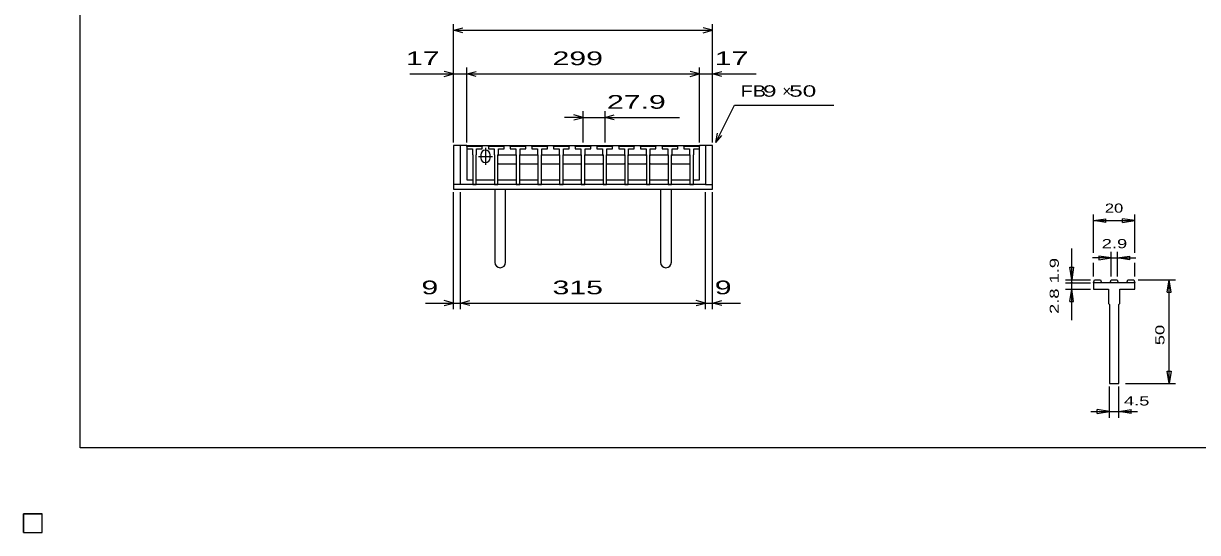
# Model space of a CAD drawing. Units: millimetres, scale not verified. Extents: x -1456 to 1385, y -1026 to 843.
# Drawn here: x -1456 to 53, y -1026 to -372 of the extents above; entities that cross this region are included whole.
import ezdxf
from ezdxf.enums import TextEntityAlignment as Align

# ---------------------------------------------------------------- set-up
doc = ezdxf.new("R2010")
doc.units = ezdxf.units.MM
doc.header["$LTSCALE"] = 8
for name, color, linetype, lineweight in [('0_2', 150, 'Continuous', 25), ('16', 3, 'Continuous', 25), ('19', 6, 'Continuous', 25), ('22', 2, 'Continuous', 25), ('32', 4, 'Continuous', 25)]:
    doc.layers.add(name, color=color, linetype=linetype, lineweight=lineweight)
doc.styles.add('ベクトル', font='')
doc.styles.get('ベクトル').set_extended_font_data('ベクトル')

msp = doc.modelspace()

# ---------------------------------------------------------------- linework, layer by layer
at = {"layer": '0_2'}
for p, q in [((-1383.2, -917.2), (-1383.2, 842.8)), ((1384.8, -917.2), (-1383.2, -917.2))]:
    msp.add_line(p, q, dxfattribs=at)
at = {"layer": '16'}
for p, q in [((-886.3, -530.2), (-885.8, -528.7)), ((-886.3, -528.7), (-587.3, -528.7)), ((-886.3, -528.7), (-886.3, -572.7)), ((-886.3, -530.2), (-886.3, -533.2)), ((-866.3, -530.2), (-886.3, -530.2)), ((-886.3, -533.2), (-879.05, -533.2)), ((-885.8, -528.7), (-882.9, -528.7)), ((-882.9, -528.7), (-882.4, -530.2)), ((-879.05, -533.2), (-879.05, -540.2)), ((-879.05, -540.2), (-878.55, -540.7)), ((-878.55, -540.7), (-878.55, -578.7)), ((-878.25, -530.2), (-877.75, -528.7)), ((-877.75, -528.7), (-874.85, -528.7)), ((-874.85, -528.7), (-874.35, -530.2)), ((-874.05, -540.7), (-873.55, -540.2)), ((-874.05, -578.7), (-874.05, -540.7)), ((-873.55, -540.2), (-873.55, -533.2)), ((-873.55, -533.2), (-866.3, -533.2)), ((-871.35, -542.7), (-853.35, -542.7)), ((-870.2, -530.2), (-869.7, -528.7)), ((-869.7, -528.7), (-866.8, -528.7)), ((-868.35, -540.7), (-868.35, -544.7)), ((-866.8, -528.7), (-866.3, -530.2)), ((-866.3, -533.2), (-866.3, -530.2)), ((-862.35, -531.7), (-862.35, -553.7)), ((-858.4, -530.2), (-857.9, -528.7)), ((-858.4, -530.2), (-858.4, -533.2)), ((-838.4, -530.2), (-858.4, -530.2)), ((-858.4, -533.2), (-851.15, -533.2)), ((-857.9, -528.7), (-855, -528.7)), ((-856.35, -544.7), (-856.35, -540.7)), ((-855, -528.7), (-854.5, -530.2)), ((-851.15, -533.2), (-851.15, -540.2)), ((-851.15, -540.2), (-850.65, -540.7)), ((-850.65, -540.7), (-850.65, -578.7)), ((-850.35, -530.2), (-849.85, -528.7)), ((-849.85, -528.7), (-846.95, -528.7)), ((-846.95, -528.7), (-846.45, -530.2)), ((-846.15, -540.7), (-845.65, -540.2)), ((-846.15, -578.7), (-846.15, -540.7)), ((-846.15, -541.7), (-845.15, -540.7)), ((-845.65, -540.2), (-845.65, -533.2)), ((-845.65, -533.2), (-838.4, -533.2)), ((-845.15, -540.7), (-823.75, -540.7)), ((-842.3, -530.2), (-841.8, -528.7)), ((-841.8, -528.7), (-838.9, -528.7)), ((-838.9, -528.7), (-838.4, -530.2)), ((-838.4, -533.2), (-838.4, -530.2)), ((-830.5, -530.2), (-830, -528.7)), ((-830.5, -530.2), (-830.5, -533.2)), ((-810.5, -530.2), (-830.5, -530.2)), ((-830.5, -533.2), (-823.25, -533.2)), ((-830, -528.7), (-827.1, -528.7)), ((-827.1, -528.7), (-826.6, -530.2)), ((-823.75, -540.7), (-822.75, -541.7)), ((-823.25, -533.2), (-823.25, -540.2)), ((-823.25, -540.2), (-822.75, -540.7)), ((-822.75, -540.7), (-822.75, -578.7)), ((-822.45, -530.2), (-821.95, -528.7)), ((-821.95, -528.7), (-819.05, -528.7)), ((-819.05, -528.7), (-818.55, -530.2)), ((-818.25, -540.7), (-817.75, -540.2)), ((-818.25, -578.7), (-818.25, -540.7)), ((-818.25, -541.7), (-817.25, -540.7)), ((-817.75, -540.2), (-817.75, -533.2)), ((-817.75, -533.2), (-810.5, -533.2)), ((-817.25, -540.7), (-795.85, -540.7)), ((-814.4, -530.2), (-813.9, -528.7)), ((-813.9, -528.7), (-811, -528.7)), ((-811, -528.7), (-810.5, -530.2)), ((-810.5, -533.2), (-810.5, -530.2)), ((-802.6, -530.2), (-802.1, -528.7)), ((-802.6, -530.2), (-802.6, -533.2)), ((-782.6, -530.2), (-802.6, -530.2)), ((-802.6, -533.2), (-795.35, -533.2)), ((-802.1, -528.7), (-799.2, -528.7)), ((-799.2, -528.7), (-798.7, -530.2)), ((-795.85, -540.7), (-794.85, -541.7)), ((-795.35, -533.2), (-795.35, -540.2)), ((-795.35, -540.2), (-794.85, -540.7)), ((-794.85, -540.7), (-794.85, -578.7)), ((-794.55, -530.2), (-794.05, -528.7)), ((-794.05, -528.7), (-791.15, -528.7)), ((-791.15, -528.7), (-790.65, -530.2)), ((-790.35, -540.7), (-789.85, -540.2)), ((-790.35, -578.7), (-790.35, -540.7)), ((-790.35, -541.7), (-789.35, -540.7)), ((-789.85, -540.2), (-789.85, -533.2)), ((-789.85, -533.2), (-782.6, -533.2)), ((-789.35, -540.7), (-767.95, -540.7)), ((-786.5, -530.2), (-786, -528.7)), ((-786, -528.7), (-783.1, -528.7)), ((-783.1, -528.7), (-782.6, -530.2)), ((-782.6, -533.2), (-782.6, -530.2)), ((-774.7, -530.2), (-774.2, -528.7)), ((-774.7, -530.2), (-774.7, -533.2)), ((-754.7, -530.2), (-774.7, -530.2)), ((-774.7, -533.2), (-767.45, -533.2)), ((-774.2, -528.7), (-771.3, -528.7)), ((-771.3, -528.7), (-770.8, -530.2)), ((-767.95, -540.7), (-766.95, -541.7)), ((-767.45, -533.2), (-767.45, -540.2)), ((-767.45, -540.2), (-766.95, -540.7)), ((-766.95, -540.7), (-766.95, -578.7)), ((-766.65, -530.2), (-766.15, -528.7)), ((-766.15, -528.7), (-763.25, -528.7)), ((-763.25, -528.7), (-762.75, -530.2)), ((-762.45, -540.7), (-761.95, -540.2)), ((-762.45, -578.7), (-762.45, -540.7)), ((-762.45, -541.7), (-761.45, -540.7)), ((-761.95, -540.2), (-761.95, -533.2)), ((-761.95, -533.2), (-754.7, -533.2)), ((-761.45, -540.7), (-740.05, -540.7)), ((-758.6, -530.2), (-758.1, -528.7)), ((-758.1, -528.7), (-755.2, -528.7)), ((-755.2, -528.7), (-754.7, -530.2)), ((-754.7, -533.2), (-754.7, -530.2)), ((-746.8, -530.2), (-746.3, -528.7)), ((-746.8, -530.2), (-746.8, -533.2)), ((-726.8, -530.2), (-746.8, -530.2)), ((-746.8, -533.2), (-739.55, -533.2)), ((-746.3, -528.7), (-743.4, -528.7)), ((-743.4, -528.7), (-742.9, -530.2)), ((-740.05, -540.7), (-739.05, -541.7)), ((-739.55, -533.2), (-739.55, -540.2)), ((-739.55, -540.2), (-739.05, -540.7)), ((-739.05, -540.7), (-739.05, -578.7)), ((-738.75, -530.2), (-738.25, -528.7)), ((-738.25, -528.7), (-735.35, -528.7)), ((-735.35, -528.7), (-734.85, -530.2)), ((-734.55, -540.7), (-734.05, -540.2)), ((-734.55, -578.7), (-734.55, -540.7)), ((-734.55, -541.7), (-733.55, -540.7)), ((-734.05, -540.2), (-734.05, -533.2)), ((-734.05, -533.2), (-726.8, -533.2)), ((-733.55, -540.7), (-712.15, -540.7)), ((-730.7, -530.2), (-730.2, -528.7)), ((-730.2, -528.7), (-727.3, -528.7)), ((-727.3, -528.7), (-726.8, -530.2)), ((-726.8, -533.2), (-726.8, -530.2)), ((-718.9, -530.2), (-718.4, -528.7)), ((-718.9, -530.2), (-718.9, -533.2)), ((-698.9, -530.2), (-718.9, -530.2)), ((-718.9, -533.2), (-711.65, -533.2)), ((-718.4, -528.7), (-715.5, -528.7)), ((-715.5, -528.7), (-715, -530.2)), ((-712.15, -540.7), (-711.15, -541.7)), ((-711.65, -533.2), (-711.65, -540.2)), ((-711.65, -540.2), (-711.15, -540.7)), ((-711.15, -540.7), (-711.15, -578.7)), ((-710.85, -530.2), (-710.35, -528.7)), ((-710.35, -528.7), (-707.45, -528.7)), ((-707.45, -528.7), (-706.95, -530.2)), ((-706.65, -540.7), (-706.15, -540.2)), ((-706.65, -578.7), (-706.65, -540.7)), ((-706.65, -541.7), (-705.65, -540.7)), ((-706.15, -540.2), (-706.15, -533.2)), ((-706.15, -533.2), (-698.9, -533.2)), ((-705.65, -540.7), (-684.25, -540.7)), ((-702.8, -530.2), (-702.3, -528.7)), ((-702.3, -528.7), (-699.4, -528.7)), ((-699.4, -528.7), (-698.9, -530.2)), ((-698.9, -533.2), (-698.9, -530.2)), ((-691, -530.2), (-690.5, -528.7)), ((-691, -530.2), (-691, -533.2)), ((-671, -530.2), (-691, -530.2)), ((-691, -533.2), (-683.75, -533.2)), ((-690.5, -528.7), (-687.6, -528.7)), ((-687.6, -528.7), (-687.1, -530.2)), ((-684.25, -540.7), (-683.25, -541.7)), ((-683.75, -533.2), (-683.75, -540.2)), ((-683.75, -540.2), (-683.25, -540.7)), ((-683.25, -540.7), (-683.25, -578.7)), ((-682.95, -530.2), (-682.45, -528.7)), ((-682.45, -528.7), (-679.55, -528.7)), ((-679.55, -528.7), (-679.05, -530.2)), ((-678.75, -540.7), (-678.25, -540.2)), ((-678.75, -578.7), (-678.75, -540.7)), ((-678.75, -541.7), (-677.75, -540.7)), ((-678.25, -540.2), (-678.25, -533.2)), ((-678.25, -533.2), (-671, -533.2)), ((-677.75, -540.7), (-656.35, -540.7)), ((-674.9, -530.2), (-674.4, -528.7)), ((-674.4, -528.7), (-671.5, -528.7)), ((-671.5, -528.7), (-671, -530.2)), ((-671, -533.2), (-671, -530.2)), ((-663.1, -530.2), (-662.6, -528.7)), ((-663.1, -530.2), (-663.1, -533.2)), ((-643.1, -530.2), (-663.1, -530.2)), ((-663.1, -533.2), (-655.85, -533.2)), ((-662.6, -528.7), (-659.7, -528.7)), ((-659.7, -528.7), (-659.2, -530.2)), ((-656.35, -540.7), (-655.35, -541.7)), ((-655.85, -533.2), (-655.85, -540.2)), ((-655.85, -540.2), (-655.35, -540.7)), ((-655.35, -540.7), (-655.35, -578.7)), ((-655.05, -530.2), (-654.55, -528.7)), ((-654.55, -528.7), (-651.65, -528.7)), ((-651.65, -528.7), (-651.15, -530.2)), ((-650.85, -540.7), (-650.35, -540.2)), ((-650.85, -578.7), (-650.85, -540.7)), ((-650.85, -541.7), (-649.85, -540.7)), ((-650.35, -540.2), (-650.35, -533.2)), ((-650.35, -533.2), (-643.1, -533.2)), ((-649.85, -540.7), (-628.45, -540.7)), ((-647, -530.2), (-646.5, -528.7)), ((-646.5, -528.7), (-643.6, -528.7)), ((-643.6, -528.7), (-643.1, -530.2)), ((-643.1, -533.2), (-643.1, -530.2)), ((-635.2, -530.2), (-634.7, -528.7)), ((-635.2, -530.2), (-635.2, -533.2)), ((-615.2, -530.2), (-635.2, -530.2)), ((-635.2, -533.2), (-627.95, -533.2)), ((-634.7, -528.7), (-631.8, -528.7)), ((-631.8, -528.7), (-631.3, -530.2)), ((-628.45, -540.7), (-627.45, -541.7)), ((-627.95, -533.2), (-627.95, -540.2)), ((-627.95, -540.2), (-627.45, -540.7)), ((-627.45, -540.7), (-627.45, -578.7)), ((-627.15, -530.2), (-626.65, -528.7)), ((-626.65, -528.7), (-623.75, -528.7)), ((-623.75, -528.7), (-623.25, -530.2)), ((-622.95, -540.7), (-622.45, -540.2)), ((-622.95, -578.7), (-622.95, -540.7)), ((-622.95, -541.7), (-621.95, -540.7)), ((-622.45, -540.2), (-622.45, -533.2)), ((-622.45, -533.2), (-615.2, -533.2)), ((-621.95, -540.7), (-600.55, -540.7)), ((-619.1, -530.2), (-618.6, -528.7)), ((-618.6, -528.7), (-615.7, -528.7)), ((-615.7, -528.7), (-615.2, -530.2)), ((-615.2, -533.2), (-615.2, -530.2)), ((-607.3, -530.2), (-606.8, -528.7)), ((-607.3, -530.2), (-607.3, -533.2)), ((-587.3, -530.2), (-607.3, -530.2)), ((-607.3, -533.2), (-600.05, -533.2)), ((-606.8, -528.7), (-603.9, -528.7)), ((-603.9, -528.7), (-603.4, -530.2)), ((-600.55, -540.7), (-599.55, -541.7)), ((-600.05, -533.2), (-600.05, -540.2)), ((-600.05, -540.2), (-599.55, -540.7)), ((-599.55, -540.7), (-599.55, -578.7)), ((-599.25, -530.2), (-598.75, -528.7)), ((-598.75, -528.7), (-595.85, -528.7)), ((-595.85, -528.7), (-595.35, -530.2)), ((-595.05, -540.7), (-594.55, -540.2)), ((-595.05, -578.7), (-595.05, -540.7)), ((-594.55, -540.2), (-594.55, -533.2)), ((-594.55, -533.2), (-587.3, -533.2)), ((-591.2, -530.2), (-590.7, -528.7)), ((-590.7, -528.7), (-587.8, -528.7)), ((-587.8, -528.7), (-587.3, -530.2)), ((-587.3, -572.7), (-587.3, -528.7)), ((-587.3, -533.2), (-587.3, -530.2)), ((-845.15, -552.7), (-846.15, -551.7)), ((-823.75, -552.7), (-845.15, -552.7)), ((-822.75, -551.7), (-823.75, -552.7)), ((-817.25, -552.7), (-818.25, -551.7)), ((-795.85, -552.7), (-817.25, -552.7)), ((-794.85, -551.7), (-795.85, -552.7)), ((-789.35, -552.7), (-790.35, -551.7)), ((-767.95, -552.7), (-789.35, -552.7)), ((-766.95, -551.7), (-767.95, -552.7)), ((-761.45, -552.7), (-762.45, -551.7)), ((-740.05, -552.7), (-761.45, -552.7)), ((-739.05, -551.7), (-740.05, -552.7)), ((-733.55, -552.7), (-734.55, -551.7)), ((-712.15, -552.7), (-733.55, -552.7)), ((-711.15, -551.7), (-712.15, -552.7)), ((-705.65, -552.7), (-706.65, -551.7)), ((-684.25, -552.7), (-705.65, -552.7)), ((-683.25, -551.7), (-684.25, -552.7)), ((-677.75, -552.7), (-678.75, -551.7)), ((-656.35, -552.7), (-677.75, -552.7)), ((-655.35, -551.7), (-656.35, -552.7)), ((-649.85, -552.7), (-650.85, -551.7)), ((-628.45, -552.7), (-649.85, -552.7)), ((-627.45, -551.7), (-628.45, -552.7)), ((-621.95, -552.7), (-622.95, -551.7)), ((-600.55, -552.7), (-621.95, -552.7)), ((-599.55, -551.7), (-600.55, -552.7)), ((-886.3, -572.7), (-878.55, -572.7)), ((-874.05, -572.7), (-850.65, -572.7)), ((-846.15, -572.7), (-822.75, -572.7)), ((-818.25, -572.7), (-794.85, -572.7)), ((-790.35, -572.7), (-766.95, -572.7)), ((-762.45, -572.7), (-739.05, -572.7)), ((-734.55, -572.7), (-711.15, -572.7)), ((-706.65, -572.7), (-683.25, -572.7)), ((-678.75, -572.7), (-655.35, -572.7)), ((-650.85, -572.7), (-627.45, -572.7)), ((-622.95, -572.7), (-599.55, -572.7)), ((-595.05, -572.7), (-587.3, -572.7)), ((-878.55, -578.7), (-874.05, -578.7)), ((-850.65, -578.7), (-846.15, -578.7)), ((-822.75, -578.7), (-818.25, -578.7)), ((-794.85, -578.7), (-790.35, -578.7)), ((-766.95, -578.7), (-762.45, -578.7)), ((-739.05, -578.7), (-734.55, -578.7)), ((-711.15, -578.7), (-706.65, -578.7)), ((-683.25, -578.7), (-678.75, -578.7)), ((-655.35, -578.7), (-650.85, -578.7)), ((-627.45, -578.7), (-622.95, -578.7)), ((-599.55, -578.7), (-595.05, -578.7)), ((-1456, -1002), (-1432, -1002)), ((-1456, -1026), (-1456, -1002)), ((-1456, -1002), (-1432, -1002)), ((-1456, -1026), (-1456, -1002)), ((-1456, -1002), (-1432, -1002)), ((-1456, -1026), (-1456, -1002)), ((-1456, -1002), (-1432, -1002)), ((-1456, -1026), (-1456, -1002)), ((-1456, -1002), (-1432, -1002)), ((-1456, -1026), (-1456, -1002)), ((-1432, -1026), (-1432, -1002)), ((-1432, -1026), (-1432, -1002)), ((-1432, -1026), (-1432, -1002)), ((-1432, -1026), (-1432, -1002)), ((-1432, -1026), (-1432, -1002)), ((-1456, -1026), (-1432, -1026)), ((-1456, -1026), (-1432, -1026)), ((-1456, -1026), (-1432, -1026)), ((-1456, -1026), (-1432, -1026)), ((-1456, -1026), (-1432, -1026))]:
    msp.add_line(p, q, dxfattribs=at)
for centre, start, end in [((-862.35, -540.7), 0, 180), ((-862.35, -544.7), 180, 0)]:
    msp.add_arc(centre, 6, start, end, dxfattribs=at)
at = {"layer": '19'}
for p, q in [((-886.3, -528.7), (-903.3, -528.7)), ((-903.3, -528.7), (-903.3, -584.7)), ((-894.3, -578.7), (-894.3, -528.7)), ((-570.3, -528.7), (-587.3, -528.7)), ((-579.3, -528.7), (-579.3, -578.7)), ((-570.3, -584.7), (-570.3, -528.7)), ((-894.3, -578.7), (-903.3, -578.7)), ((-903.3, -584.7), (-570.3, -584.7)), ((-579.3, -578.7), (-894.3, -578.7)), ((-850.3, -584.7), (-850.3, -678.7)), ((-836.3, -678.7), (-836.3, -584.7)), ((-637.3, -584.7), (-637.3, -678.7)), ((-623.3, -678.7), (-623.3, -584.7)), ((-579.3, -578.7), (-570.3, -578.7))]:
    msp.add_line(p, q, dxfattribs=at)
for centre in [(-843.3, -678.7), (-630.3, -678.7)]:
    msp.add_arc(centre, 7, 180, 0, dxfattribs=at)
at = {"layer": '22', "color": 4}
for p, q in [((-903.3, -524.7), (-903.3, -372.7)), ((-570.3, -524.7), (-570.3, -372.7)), ((-903.3, -380.7), (-891.3, -377.5)), ((-891.3, -383.9), (-903.3, -380.7)), ((-903.3, -380.7), (-570.3, -380.7)), ((-570.3, -380.7), (-582.3, -377.5)), ((-582.3, -383.9), (-570.3, -380.7)), ((-959.3, -436.7), (-903.3, -436.7)), ((-903.3, -436.7), (-915.3, -433.5)), ((-915.3, -439.9), (-903.3, -436.7)), ((-903.3, -524.7), (-903.3, -428.7)), ((-903.3, -436.7), (-886.3, -436.7)), ((-886.3, -524.7), (-886.3, -428.7)), ((-886.3, -436.7), (-874.3, -433.5)), ((-874.3, -439.9), (-886.3, -436.7)), ((-886.3, -436.7), (-587.3, -436.7)), ((-587.3, -436.7), (-599.3, -433.5)), ((-599.3, -439.9), (-587.3, -436.7)), ((-587.3, -524.7), (-587.3, -428.7)), ((-587.3, -436.7), (-570.3, -436.7)), ((-570.3, -524.7), (-570.3, -428.7)), ((-570.3, -436.7), (-558.3, -433.5)), ((-558.3, -439.9), (-570.3, -436.7)), ((-570.3, -436.7), (-514.3, -436.7)), ((-566.3, -524.7), (-542.3, -476.7)), ((-542.3, -476.7), (-414.3, -476.7)), ((-736.8, -492.7), (-760.8, -492.7)), ((-736.8, -492.7), (-748.8, -489.5)), ((-748.8, -495.9), (-736.8, -492.7)), ((-736.8, -524.7), (-736.8, -484.7)), ((-736.8, -492.7), (-708.9, -492.7)), ((-708.9, -484.7), (-708.9, -524.7)), ((-708.9, -492.7), (-696.9, -489.5)), ((-696.9, -495.9), (-708.9, -492.7)), ((-708.9, -492.7), (-612.9, -492.7)), ((-566.3, -524.7), (-563.9, -513.02)), ((-566.3, -524.7), (-558.3, -515.9)), ((-903.3, -739.1), (-903.3, -588.7)), ((-894.3, -739.1), (-894.3, -588.7)), ((-579.3, -739.1), (-579.3, -588.7)), ((-570.3, -739.1), (-570.3, -588.7)), ((-939.3, -731.1), (-903.3, -731.1)), ((-903.3, -731.1), (-915.3, -727.9)), ((-915.3, -734.3), (-903.3, -731.1)), ((-903.3, -731.1), (-894.3, -731.1)), ((-894.3, -731.1), (-882.3, -727.9)), ((-882.3, -734.3), (-894.3, -731.1)), ((-894.3, -731.1), (-579.3, -731.1)), ((-579.3, -731.1), (-591.3, -727.9)), ((-591.3, -734.3), (-579.3, -731.1)), ((-579.3, -731.1), (-570.3, -731.1)), ((-570.3, -731.1), (-558.3, -727.9)), ((-558.3, -734.3), (-570.3, -731.1)), ((-570.3, -731.1), (-534.3, -731.1))]:
    msp.add_line(p, q, dxfattribs=at)
at = {"layer": '22'}
for p, q in [((-1432, -1002), (-1456, -1002)), ((-1456, -1002), (-1456, -1026)), ((-1432, -1002), (-1456, -1002)), ((-1456, -1002), (-1456, -1026)), ((-1432, -1002), (-1456, -1002)), ((-1456, -1002), (-1456, -1026)), ((-1432, -1026), (-1432, -1002)), ((-1432, -1026), (-1432, -1002)), ((-1432, -1026), (-1432, -1002)), ((-1456, -1026), (-1432, -1026)), ((-1456, -1026), (-1432, -1026)), ((-1456, -1026), (-1432, -1026))]:
    msp.add_line(p, q, dxfattribs=at)
at = {"layer": '32'}
for p, q in [((-80.8, -666.8), (-80.8, -617.2)), ((-27.467, -666.8), (-27.467, -617.2)), ((-80.8, -625.2), (-64.8, -622.8)), ((-64.8, -627.6), (-80.8, -625.2)), ((-80.8, -625.2), (-27.467, -625.2)), ((-64.8, -627.6), (-64.8, -622.8)), ((-27.467, -625.2), (-43.467, -622.8)), ((-43.467, -627.6), (-43.467, -622.8)), ((-43.467, -627.6), (-27.467, -625.2)), ((-108.8, -701.2), (-108.8, -661.2)), ((-58, -673.2), (-82, -673.2)), ((-58, -673.2), (-74, -670.8)), ((-74, -670.8), (-74, -675.6)), ((-74, -675.6), (-58, -673.2)), ((-58, -697.2), (-58, -665.2)), ((-58, -673.2), (-50.267, -673.2)), ((-50.267, -665.2), (-50.267, -697.2)), ((-50.267, -673.2), (-34.267, -670.8)), ((-34.267, -675.6), (-50.267, -673.2)), ((-50.267, -673.2), (-26.267, -673.2)), ((-34.267, -670.8), (-34.267, -675.6)), ((-108.8, -701.2), (-111.2, -685.2)), ((-111.2, -685.2), (-106.4, -685.2)), ((-106.4, -685.2), (-108.8, -701.2)), ((-80.8, -697.2), (-80.8, -679.6)), ((-27.467, -697.2), (-27.467, -679.6)), ((-116.8, -701.2), (-84.8, -701.2)), ((-116.8, -705.2), (-84.8, -705.2)), ((-108.8, -713.2), (-108.8, -701.2)), ((-80.8, -705.2), (-79.467, -701.2)), ((-80.8, -705.2), (-80.8, -713.2)), ((-27.467, -705.2), (-80.8, -705.2)), ((-79.467, -701.2), (-71.733, -701.2)), ((-71.733, -701.2), (-70.4, -705.2)), ((-59.333, -705.2), (-58, -701.2)), ((-58, -701.2), (-50.267, -701.2)), ((-50.267, -701.2), (-48.933, -705.2)), ((-37.867, -705.2), (-36.533, -701.2)), ((-36.533, -701.2), (-28.8, -701.2)), ((-28.8, -701.2), (-27.467, -705.2)), ((-27.467, -713.2), (-27.467, -705.2)), ((-23.467, -701.2), (24.533, -701.2)), ((14.133, -717.2), (16.533, -701.2)), ((18.933, -717.2), (16.533, -701.2)), ((16.533, -834.534), (16.533, -701.2)), ((-116.8, -713.2), (-84.8, -713.2)), ((-111.2, -729.2), (-108.8, -713.2)), ((-106.4, -729.2), (-108.8, -713.2)), ((-108.8, -753.2), (-108.8, -713.2)), ((-80.8, -713.2), (-61.467, -713.2)), ((-61.467, -713.2), (-61.467, -731.867)), ((-46.8, -731.867), (-46.8, -713.2)), ((-46.8, -713.2), (-27.467, -713.2)), ((14.133, -717.2), (18.933, -717.2)), ((-111.2, -729.2), (-106.4, -729.2)), ((-61.467, -731.867), (-60.133, -733.2)), ((-60.133, -733.2), (-60.133, -834.533)), ((-48.133, -733.2), (-46.8, -731.867)), ((-48.133, -834.533), (-48.133, -733.2)), ((16.533, -834.534), (14.133, -818.534)), ((14.133, -818.534), (18.933, -818.534)), ((18.933, -818.534), (16.533, -834.534)), ((-60.133, -834.533), (-48.133, -834.533)), ((-60.133, -878.534), (-60.133, -838.534)), ((-48.133, -878.534), (-48.133, -838.534)), ((-39.467, -834.534), (24.533, -834.534)), ((-84.133, -870.534), (-60.133, -870.534)), ((-60.133, -870.534), (-76.133, -868.134)), ((-76.133, -872.934), (-76.133, -868.134)), ((-76.133, -872.934), (-60.133, -870.534)), ((-60.133, -870.534), (-48.133, -870.534)), ((-48.133, -870.534), (-32.133, -868.134)), ((-32.133, -872.934), (-48.133, -870.534)), ((-48.133, -870.534), (-24.133, -870.534)), ((-32.133, -872.934), (-32.133, -868.134))]:
    msp.add_line(p, q, dxfattribs=at)
msp.add_circle((-108.8, -705.2), 0.8, dxfattribs=at)

# ---------------------------------------------------------------- texts
at = {"layer": '22', "style": 'ベクトル'}
for s, height, width, p in [(' 17 ', 17.6, 1.65, (-975.3, -416.7)), (' 299 ', 17.6, 1.65, (-786.8, -416.7)), (' 17 ', 17.6, 1.65, (-578.3, -416.7)), ('FB', 14.66, 1.3, (-534.3, -458.7)), (' 9 ', 14.66, 1.6, (-514.3, -458.7)), (' 50 ', 14.66, 1.6, (-480.7, -458.7)), (' 27.9 ', 17.6, 1.65, (-716.9, -472.7)), (' 9 ', 17.6, 1.65, (-955.3, -711.1)), (' 315 ', 17.6, 1.65, (-786.8, -711.1)), (' 9 ', 17.6, 1.65, (-578.3, -711.1))]:
    msp.add_text(s, height=height, dxfattribs=dict(at, width=width)).set_placement(p, align=Align.MIDDLE_LEFT)
msp.add_text('×', height=14.66, dxfattribs=at).set_placement((-480.7, -458.7), align=Align.MIDDLE_LEFT)
at = {"layer": '32', "color": 2, "style": 'ベクトル'}
for s, width, p in [('20', 1.35, (-66.133, -609.2)), ('2.9', 1.5, (-70.133, -654.8)), (' 4.5 ', 1.5, (-48.133, -856.934))]:
    msp.add_text(s, height=11.73, dxfattribs=dict(at, width=width)).set_placement(p, align=Align.MIDDLE_LEFT)
at = {"layer": '32', "color": 2, "style": 'ベクトル', "width": 1.5}
for s, p in [('2.8 1.9', (-131.2, -745.2)), (' 50 ', (4.533, -791.867))]:
    msp.add_text(s, height=11.73, rotation=90, dxfattribs=at).set_placement(p, align=Align.MIDDLE_LEFT)

doc.saveas('drawing.dxf')
